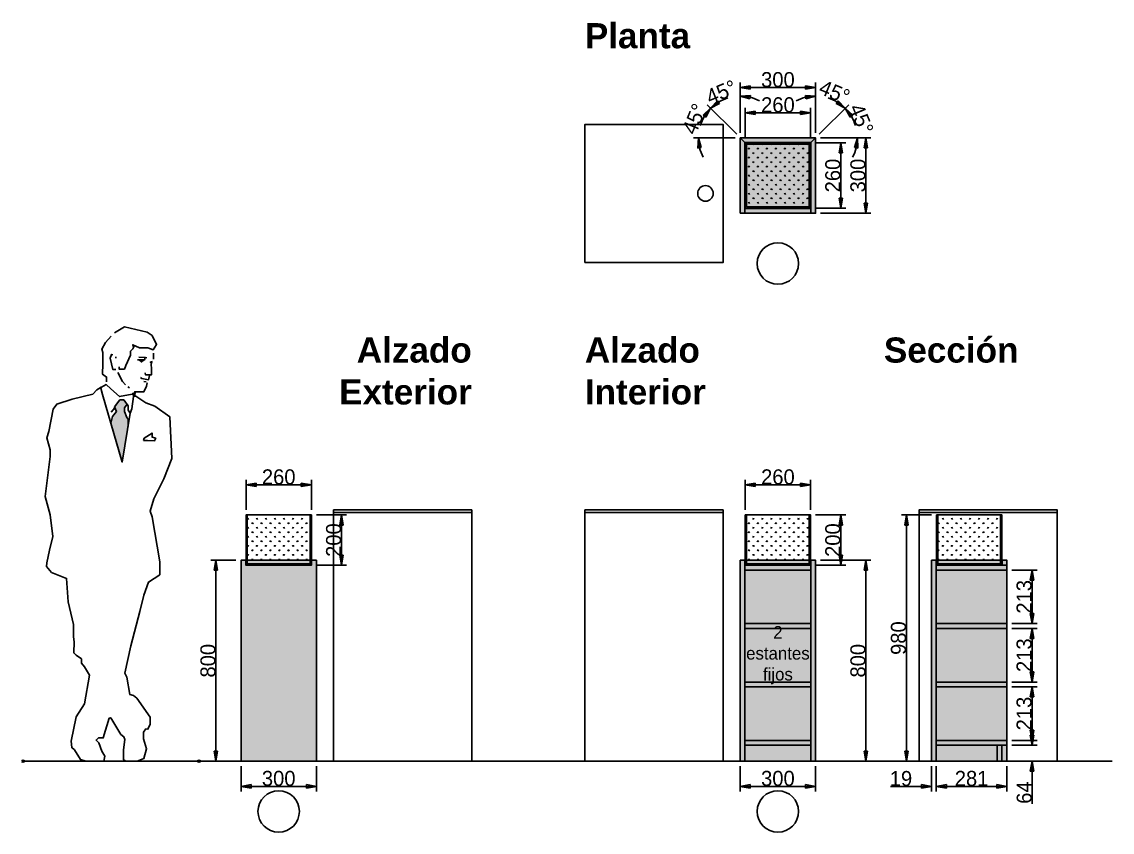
# Model space of a CAD drawing. Header units: millimetres. Extents: x -61063 to 17762, y -100319 to 2880.
# Drawn here: x -37955 to -33616, y -48714 to -45489 of the extents above; entities that cross this region are included whole.
import ezdxf

# ---------------------------------------------------------------- set-up
doc = ezdxf.new("R2010")
doc.units = ezdxf.units.MM
doc.header["$PDMODE"] = 35
doc.header["$PDSIZE"] = 5
doc.linetypes.add('Discontinua JB', pattern=[0.75, 0.5, -0.25])
doc.layers.add('1001 concep color Blau Fosc', color=7, linetype='Continuous', true_color=0x003e84)
for name, color, linetype in [('Cotas bloques dinámicos PM espacio', 10, 'Continuous'), ('Linea Capa Color 0000 JB', 7, 'Continuous'), ('Linea Capa Color 0008 Gris JB', 8, 'Continuous'), ('Linea Capa Color 0140 Blau Vidre JB', 140, 'Continuous'), ('Linea Capa Color 0202 Lila Parets JB', 202, 'Continuous'), ('Linea Capa Color 0253 Gris Clar JB', 253, 'Continuous')]:
    doc.layers.add(name, color=color, linetype=linetype)
doc.styles.add('Helvetica Light', font='HelveticaNeueLTCom-Th.ttf')
doc.styles.add('Jordi Ava', font='Avant Garde MEdium BT.ttf')
doc.dimstyles.new('Jordi Ava 2015', dxfattribs={"dimtxt": 60, "dimasz": 40, "dimexe": 20, "dimexo": 20, "dimgap": 0.09, "dimtad": 1, "dimdec": 0, "dimzin": 0, "dimdsep": 46, "dimtxsty": 'Jordi Ava', "dimblk": 'CLOSED', "dimcen": 1.5, "dimclrd": 7, "dimclre": 7, "dimclrt": 256, "dimadec": 0, "dimazin": 0, "dimtfac": 0.05, "dimtdec": 0, "dimtofl": 0, "dimtmove": 0, "dimatfit": 3, "dimldrblk": 'CLOSED', "dimfxl": 90, "dimtolj": 1, "dimtzin": 0, "dimlwd": -1, "dimlwe": -1, "dimarcsym": 0})
pattern_1 = [(90, (-140579.938, 12986.5), (-17.9605122, 17.9605122), [4.7625, -31.1585245]), (45, (-140579.938, 12986.5), (-17.9605122, 17.9605122), [4.7625, -20.6375]), (135, (-140579.938, 12986.5), (-17.9605122, -17.9605122), [4.7625, -20.6375])]

# ---------------------------------------------------------------- blocks, each defined once
blk = doc.blocks.new('PM202401301630')
at = {"layer": 'Linea Capa Color 0008 Gris JB'}
h = blk.add_hatch(color=256, dxfattribs=at)
h.set_gradient(color1=(0, 127, 255), one_color=1, tint=1, name='INVCYLINDER')
h.paths.add_polyline_path([(349.2, 1345.3), (355.5, 1372.2), (371.4, 1391.2), (363.5, 1410.2), (385.6, 1438.7), (401.5, 1438.7), (413.7, 1421.3), (403.9, 1407), (403.9, 1391.2), (412.6, 1367.4), (418.1, 1360.8), (418.1, 1332.6), (394.4, 1190.3)])
at = {"layer": 'Linea Capa Color 0008 Gris JB', "linetype": 'Continuous'}
for p, q in [((309.6, 1484.7), (311.2, 1487.8)), ((315.9, 1459.3), (309.6, 1484.7)), ((385.6, 1438.7), (363.5, 1410.2)), ((401.5, 1438.7), (385.6, 1438.7)), ((418.1, 1415), (401.5, 1438.7)), ((371.4, 1391.2), (355.5, 1372.2)), ((363.5, 1410.2), (371.4, 1391.2)), ((418.1, 1397.5), (418.1, 1415)), ((426.8, 1384.9), (418.1, 1397.5)), ((355.5, 1372.2), (349.2, 1345.3))]:
    blk.add_line(p, q, dxfattribs=at)
for points in [[(445.8, 1652.6), (437.9, 1651), (436.3, 1657.3), (463.3, 1645.4), (496.5, 1645.4), (517.1, 1636.7), (531.4, 1658.9), (513.9, 1693.7), (493.4, 1708), (403.1, 1728.6), (363.5, 1704.8)], [(332.6, 1510), (332.6, 1529), (316.7, 1540.1), (317.1, 1581.3), (317.1, 1627.2), (312.8, 1639.9), (328.6, 1666.8), (350.8, 1692.2)], [(441.1, 1649.4), (436.3, 1641.5), (427.6, 1632), (427.6, 1616.1), (409.4, 1574.9), (403.1, 1559.9), (382.5, 1559.9), (382.5, 1570.2)], [(369.8, 1559.1), (357.1, 1559.1), (346, 1603.5), (352.4, 1619.3), (357.1, 1617.7)], [(369.8, 1603.5), (369.8, 1609.8)], [(455.3, 1597.1), (483.8, 1597.1), (485.4, 1606.6)], [(493.1, 1605.4), (487.6, 1606.5), (460.1, 1608.2)], [(519.5, 1600.3), (519.5, 1624)], [(479.1, 1595.5), (471.2, 1589.2), (461.7, 1597.1)], [(485.8, 1546.2), (487.4, 1537.5), (510.9, 1537.5), (510.8, 1560.7), (509.2, 1581.9)], [(512.4, 1590.8), (510.8, 1582.9), (506, 1587.6), (515.5, 1590.8)], [(407.8, 1497.3), (395.1, 1511.6), (377.7, 1546.4)], [(503.3, 1535.1), (499.2, 1517.9), (473.1, 1523.2), (467.1, 1527.1)], [(434.7, 1460.9), (384.1, 1451.4), (349.2, 1481.5), (330.2, 1498.9), (293.8, 1478.3)], [(423.7, 1486.2), (417.3, 1489.4)], [(439.5, 1456.1), (444.2, 1470.4), (480.7, 1470.4), (491.8, 1492.6), (493.6, 1505.7)], [(490.2, 1510), (480.7, 1511.6)], [(439.3, 1451), (439.5, 1453), (436.3, 1464.1), (442.1, 1464.1)], [(445.8, 1470.4), (444.2, 1456.1), (441.1, 1457.7)], [(365, 1407), (350.8, 1389.6)], [(413.7, 1421.3), (403.9, 1407), (403.9, 1391.2), (412.6, 1367.4), (420.5, 1357.9), (422.1, 1357.9)], [(426.8, 1384.9), (433.2, 1402.3)], [(418.1, 1332.6), (418.1, 1360.8)]]:
    blk.add_lwpolyline(points, dxfattribs=at)
at = {"layer": 'Linea Capa Color 0008 Gris JB'}
for points in [[(92.6, 775), (94.3, 789), (105.3, 840), (117.9, 893.8), (108.4, 980.9), (87.8, 1053.8), (108.4, 1212.2), (108.4, 1239.1), (94.2, 1286.7), (102.1, 1312), (119.5, 1400.7), (133.8, 1421.3), (195.6, 1440.3), (277.9, 1460.9), (293.8, 1478.3), (311.4, 1488.3), (309.6, 1484.7), (315.9, 1459.3), (394.4, 1190.3), (426.8, 1384.9), (433.2, 1402.3), (439.3, 1451), (449, 1453), (488.6, 1426), (525, 1413.4), (583.6, 1370.6), (591.6, 1204.3), (559.9, 1123.5), (520.3, 1044.3), (506, 995.2), (513.9, 973), (544.8, 794), (544.8, 742.1), (499.7, 713.2), (480.7, 661), (464.8, 596), (428.4, 459.8), (404.6, 350.5), (412.6, 334.7), (425.2, 265), (439.5, 261.8), (452.2, 250.7), (505.2, 174.7), (505.2, 147.8), (496.5, 127.2), (488.6, 128.7), (479.9, 116.1), (479.9, 89.1), (491.8, 49.5), (480.7, 11.5), (453.8, 0), (428.4, 0), (407.7, 0), (399.1, 6.8), (399.9, 44.8), (404.6, 86), (401.5, 97.1), (388.8, 106.6), (349.2, 173.1), (342.9, 171.5), (319.1, 93.1), (300.1, 93.1), (290.6, 84.4), (301.7, 73.3), (312.8, 40), (325.4, 20), (321.5, 0), (293.8, 0), (249.4, 0), (228.8, 6.8), (205.1, 44.8), (194, 54.3), (190.8, 79.6), (211.4, 176.3), (244.7, 228.5), (263.7, 342.6), (244.7, 375.8), (232.8, 390.1), (232.8, 407.5), (211.4, 421.8), (201.9, 431.3), (203.5, 475.6), (201.1, 494.6), (201.1, 543.8), (179.7, 634), (173.4, 727.5), (113.2, 751.3)], [(479.1, 1276.4), (494.9, 1276.4), (523.4, 1275.6), (528.2, 1285.1), (513.2, 1290.1), (513.2, 1305.7), (482.3, 1285.1)]]:
    blk.add_lwpolyline(points, close=True, dxfattribs=at)
at = {"layer": 'Linea Capa Color 0202 Lila Parets JB', "ltscale": 10}
blk.add_line((0, 0), (700, 0), dxfattribs=at)
for p in [(0, 0), (700, 0)]:
    blk.add_point(p, dxfattribs=at)
blk = doc.blocks.new('PM202401301600')
at = {"layer": 'Linea Capa Color 0202 Lila Parets JB', "ltscale": 10}
blk.add_line((700, 0), (4334.2, 0), dxfattribs=at)
at = {"layer": 'Linea Capa Color 0253 Gris Clar JB', "ltscale": 50}
for points in [[(2235.6, 1984.6), (2785.6, 1984.6), (2785.6, 2534.6), (2235.6, 2534.6)], [(1785.6, 990), (1235.6, 990), (1235.6, 1000), (1785.6, 1000)], [(2785.6, 990), (2235.6, 990), (2235.6, 1000), (2785.6, 1000)], [(4115.7, 990), (3565.7, 990), (3565.7, 1000), (4115.7, 1000)], [(1235.6, 0), (1785.6, 0), (1785.6, 990), (1235.6, 990)], [(2235.6, 0), (2785.6, 0), (2785.6, 990), (2235.6, 990)], [(3565.7, 0), (4115.7, 0), (4115.7, 990), (3565.7, 990)]]:
    blk.add_lwpolyline(points, close=True, dxfattribs=at)
blk.add_circle((2715.6, 2259.6), 31, dxfattribs=at)
at = {"layer": 'Linea Capa Color 0000 JB', "ltscale": 10}
blk.add_blockref('PM202401301630', (0, 0), dxfattribs=at)
at = {"layer": '1001 concep color Blau Fosc', "char_height": 100, "width": 597.569, "style": 'Helvetica Light'}
for s, insert, attachment_point in [('{\\fHelveticaNeueLT Com 35 Th|b1|i0|c0|p34;Planta}', (2235.6, 2937.3), 1), ('{\\fHelveticaNeueLT Com 35 Th|b1|i0|c0|p34;Sección}', (3425.7, 1686.4), 1), ('{\\fHelveticaNeueLT Com 35 Th|b1|i0|c0|p34;Alzado\\PExterior}', (1785.6, 1686.4), 3), ('{\\fHelveticaNeueLT Com 35 Th|b1|i0|c0|p34;Alzado\\PInterior}', (2235.6, 1686.4), 1)]:
    blk.add_mtext(s, dxfattribs=dict(at, insert=insert, attachment_point=attachment_point))
blk = doc.blocks.new('PM202401301606')
at = {"layer": 'Linea Capa Color 0000 JB', "ltscale": 50}
h = blk.add_hatch(color=254, dxfattribs=at)
h.dxf.hatch_style = 1
h.paths.add_polyline_path([(0, 0), (300, 0), (300, 800), (0, 800)])
for points in [[(0, 0), (300, 0), (300, 800), (0, 800)], [(0, 0), (19, 0), (19, 800), (0, 800)], [(300, 0), (281, 0), (281, 800), (300, 800)], [(281, 780), (19, 780), (19, 761), (281, 761)], [(281, 547.7), (19, 547.7), (19, 528.7), (281, 528.7)], [(281, 315.3), (19, 315.3), (19, 296.3), (281, 296.3)], [(281, 64), (19, 64), (19, 83), (281, 83)], [(281, 0), (19, 0), (19, 64), (281, 64)]]:
    blk.add_lwpolyline(points, close=True, dxfattribs=at)
at = {"layer": '1001 concep color Blau Fosc', "insert": (150, 422), "char_height": 50, "width": 262, "attachment_point": 5, "style": 'Jordi Ava'}
blk.add_mtext('{\\fAgency FB|b0|i0|c0|p34;2 estantes fijos}', dxfattribs=at)
blk = doc.blocks.new('_Closed')
at = {"color": 0, "linetype": 'ByBlock', "lineweight": -2}
for p, q in [((-1, 0.17), (0, 0)), ((-1, 0.17), (-1, -0.17)), ((0, 0), (-1, -0.17)), ((0, 0), (-1, 0))]:
    blk.add_line(p, q, dxfattribs=at)
blk = doc.blocks.new('*D4159')
at = {"layer": 'Cotas bloques dinámicos PM espacio', "color": 7, "ltscale": 50, "transparency": 16777216}
for p, q in [((162783.1, -12966.5), (162983.1, -12966.5)), ((162963.1, -13006.5), (162963.1, -13726.5)), ((162783.1, -13766.5), (162983.1, -13766.5))]:
    blk.add_line(p, q, dxfattribs=at)
at = {"layer": 'Defpoints', "color": 0, "ltscale": 50, "transparency": 16777216}
for p in [(162763.1, -12966.5), (162763.1, -13766.5), (162963.1, -13766.5)]:
    blk.add_point(p, dxfattribs=at)
at = {"layer": 'Cotas bloques dinámicos PM espacio', "color": 7, "ltscale": 50, "transparency": 16777216, "xscale": 40, "yscale": 40, "zscale": 40}
for p, rotation in [((162963.1, -12966.5), 90), ((162963.1, -13766.5), 270)]:
    blk.add_blockref('_Closed', p, dxfattribs=dict(at, rotation=rotation))
at = {"layer": 'Cotas bloques dinámicos PM espacio', "ltscale": 50, "transparency": 16777216, "insert": (162931.9, -13366.5), "char_height": 60, "attachment_point": 5, "rotation": 90, "style": 'Jordi Ava'}
blk.add_mtext('\\A1;800', dxfattribs=at)
blk = doc.blocks.new('*D4160')
at = {"layer": 'Cotas bloques dinámicos PM espacio', "color": 7, "ltscale": 50, "transparency": 16777216}
for p, q in [((162463.1, -13786.5), (162463.1, -13886.5)), ((162763.1, -13786.5), (162763.1, -13886.5)), ((162503.1, -13866.5), (162723.1, -13866.5))]:
    blk.add_line(p, q, dxfattribs=at)
at = {"layer": 'Defpoints', "color": 0, "ltscale": 50, "transparency": 16777216}
for p in [(162463.1, -13766.5), (162763.1, -13766.5), (162763.1, -13866.5)]:
    blk.add_point(p, dxfattribs=at)
at = {"layer": 'Cotas bloques dinámicos PM espacio', "color": 7, "ltscale": 50, "transparency": 16777216, "xscale": 40, "yscale": 40, "zscale": 40, "rotation": 180}
blk.add_blockref('_Closed', (162463.1, -13866.5), dxfattribs=at)
at = {"layer": 'Cotas bloques dinámicos PM espacio', "color": 7, "ltscale": 50, "transparency": 16777216, "xscale": 40, "yscale": 40, "zscale": 40}
blk.add_blockref('_Closed', (162763.1, -13866.5), dxfattribs=at)
at = {"layer": 'Cotas bloques dinámicos PM espacio', "ltscale": 50, "transparency": 16777216, "insert": (162613.1, -13835.2), "char_height": 60, "attachment_point": 5, "style": 'Jordi Ava'}
blk.add_mtext('\\A1;300', dxfattribs=at)
blk = doc.blocks.new('*D4122')
at = {"layer": 'Cotas bloques dinámicos PM espacio', "color": 7, "ltscale": 50, "transparency": 16777216}
for p, q in [((280, 200), (400, 200)), ((380, 40), (380, 160)), ((281, 0), (400, 0))]:
    blk.add_line(p, q, dxfattribs=at)
at = {"layer": 'Defpoints', "color": 0, "ltscale": 50, "transparency": 16777216}
for p in [(260, 200), (380, 200), (261, 0)]:
    blk.add_point(p, dxfattribs=at)
at = {"layer": 'Cotas bloques dinámicos PM espacio', "color": 7, "ltscale": 50, "transparency": 16777216, "xscale": 40, "yscale": 40, "zscale": 40}
for p, rotation in [((380, 200), 90), ((380, 0), 270)]:
    blk.add_blockref('_Closed', p, dxfattribs=dict(at, rotation=rotation))
at = {"layer": 'Cotas bloques dinámicos PM espacio', "ltscale": 50, "transparency": 16777216, "insert": (348.8, 100), "char_height": 60, "attachment_point": 5, "rotation": 90, "style": 'Jordi Ava'}
blk.add_mtext('\\A1;200', dxfattribs=at)
blk = doc.blocks.new('*D4123')
at = {"layer": 'Cotas bloques dinámicos PM espacio', "color": 7, "ltscale": 50, "transparency": 16777216}
for p, q in [((0, 220), (0, 340)), ((220, 320), (40, 320)), ((260, 220), (260, 340))]:
    blk.add_line(p, q, dxfattribs=at)
at = {"layer": 'Defpoints', "color": 0, "ltscale": 50, "transparency": 16777216}
for p in [(0, 320), (0, 200), (260, 200)]:
    blk.add_point(p, dxfattribs=at)
at = {"layer": 'Cotas bloques dinámicos PM espacio', "color": 7, "ltscale": 50, "transparency": 16777216, "xscale": 40, "yscale": 40, "zscale": 40, "rotation": 180}
blk.add_blockref('_Closed', (0, 320), dxfattribs=at)
at = {"layer": 'Cotas bloques dinámicos PM espacio', "color": 7, "ltscale": 50, "transparency": 16777216, "xscale": 40, "yscale": 40, "zscale": 40}
blk.add_blockref('_Closed', (260, 320), dxfattribs=at)
at = {"layer": 'Cotas bloques dinámicos PM espacio', "ltscale": 50, "transparency": 16777216, "insert": (130, 351.2), "char_height": 60, "attachment_point": 5, "style": 'Jordi Ava'}
blk.add_mtext('\\A1;260', dxfattribs=at)
blk = doc.blocks.new('PM202401301607')
at = {"layer": 'Linea Capa Color 0000 JB', "ltscale": 50}
h = blk.add_hatch(color=254, dxfattribs=at)
h.dxf.hatch_style = 1
h.paths.add_polyline_path([(0, 0), (300, 0), (300, 800), (0, 800)])
h = blk.add_hatch(color=8, dxfattribs=at)
h.dxf.hatch_style = 1
h.paths.add_polyline_path([(300, 64), (19, 64), (19, 83), (300, 83)])
h.paths.add_polyline_path([(280, 0), (261, 0), (261, 64), (280, 64)])
h.paths.add_polyline_path([(0, 0), (19, 0), (19, 800), (0, 800)])
h.paths.add_polyline_path([(300, 315.3), (19, 315.3), (19, 296.3), (300, 296.3)])
h.paths.add_polyline_path([(300, 547.7), (19, 547.7), (19, 528.7), (300, 528.7)])
h.paths.add_polyline_path([(281, 780), (300, 780), (300, 800), (281, 800)])
h.paths.add_polyline_path([(300, 780), (19, 780), (19, 761), (300, 761)])
for points in [[(0, 0), (300, 0), (300, 800), (0, 800)], [(0, 0), (19, 0), (19, 800), (0, 800)], [(281, 780), (300, 780), (300, 800), (281, 800)], [(300, 780), (19, 780), (19, 761), (300, 761)], [(300, 547.7), (19, 547.7), (19, 528.7), (300, 528.7)], [(300, 315.3), (19, 315.3), (19, 296.3), (300, 296.3)], [(300, 64), (19, 64), (19, 83), (300, 83)], [(280, 0), (261, 0), (261, 64), (280, 64)]]:
    blk.add_lwpolyline(points, close=True, dxfattribs=at)
blk = doc.blocks.new('PM202401301605')
at = {"layer": 'Linea Capa Color 0000 JB', "ltscale": 50}
h = blk.add_hatch(dxfattribs=at)
h.set_pattern_fill('GRASS', color=140)
h.set_pattern_definition(pattern_1)
h.paths.add_polyline_path([(0, 0), (260, 0), (260, 200), (0, 200)])
h = blk.add_hatch(color=254, dxfattribs=at)
h.dxf.hatch_style = 1
h.paths.add_polyline_path([(260, 200), (255, 200), (255, 5), (5, 5), (5, 200), (0, 200), (0, 0), (260, 0)])
at = {"layer": 'Linea Capa Color 0140 Blau Vidre JB', "ltscale": 50}
for points in [[(0, 0), (260, 0), (260, 200), (0, 200)], [(260, 200), (255, 200), (255, 5), (5, 5), (5, 200), (0, 200), (0, 0), (260, 0)]]:
    blk.add_lwpolyline(points, close=True, dxfattribs=at)
blk = doc.blocks.new('*D4126')
at = {"layer": 'Cotas bloques dinámicos PM espacio', "color": 7, "ltscale": 50, "transparency": 16777216}
for p, q in [((320, 761), (420, 761)), ((400, 721), (400, 587.7)), ((320, 547.7), (420, 547.7))]:
    blk.add_line(p, q, dxfattribs=at)
at = {"layer": 'Defpoints', "color": 0, "ltscale": 50, "transparency": 16777216}
for p in [(300, 761), (300, 547.7), (400, 547.7)]:
    blk.add_point(p, dxfattribs=at)
at = {"layer": 'Cotas bloques dinámicos PM espacio', "color": 7, "ltscale": 50, "transparency": 16777216, "xscale": 40, "yscale": 40, "zscale": 40}
for p, rotation in [((400, 761), 90), ((400, 547.7), 270)]:
    blk.add_blockref('_Closed', p, dxfattribs=dict(at, rotation=rotation))
at = {"layer": 'Cotas bloques dinámicos PM espacio', "ltscale": 50, "transparency": 16777216, "insert": (368.7, 654.3), "char_height": 60, "attachment_point": 5, "rotation": 90, "style": 'Jordi Ava'}
blk.add_mtext('\\A1;213', dxfattribs=at)
blk = doc.blocks.new('*D4127')
at = {"layer": 'Cotas bloques dinámicos PM espacio', "color": 7, "ltscale": 50, "transparency": 16777216}
for p, q in [((320, 528.7), (420, 528.7)), ((400, 488.7), (400, 355.3)), ((320, 315.3), (420, 315.3))]:
    blk.add_line(p, q, dxfattribs=at)
at = {"layer": 'Defpoints', "color": 0, "ltscale": 50, "transparency": 16777216}
for p in [(300, 528.7), (300, 315.3), (400, 315.3)]:
    blk.add_point(p, dxfattribs=at)
at = {"layer": 'Cotas bloques dinámicos PM espacio', "color": 7, "ltscale": 50, "transparency": 16777216, "xscale": 40, "yscale": 40, "zscale": 40}
for p, rotation in [((400, 528.7), 90), ((400, 315.3), 270)]:
    blk.add_blockref('_Closed', p, dxfattribs=dict(at, rotation=rotation))
at = {"layer": 'Cotas bloques dinámicos PM espacio', "ltscale": 50, "transparency": 16777216, "insert": (368.7, 422), "char_height": 60, "attachment_point": 5, "rotation": 90, "style": 'Jordi Ava'}
blk.add_mtext('\\A1;213', dxfattribs=at)
blk = doc.blocks.new('*D4128')
at = {"layer": 'Cotas bloques dinámicos PM espacio', "color": 7, "ltscale": 50, "transparency": 16777216}
for p, q in [((320, 296.3), (420, 296.3)), ((400, 256.3), (400, 123)), ((320, 83), (420, 83))]:
    blk.add_line(p, q, dxfattribs=at)
at = {"layer": 'Defpoints', "color": 0, "ltscale": 50, "transparency": 16777216}
for p in [(300, 296.3), (300, 83), (400, 83)]:
    blk.add_point(p, dxfattribs=at)
at = {"layer": 'Cotas bloques dinámicos PM espacio', "color": 7, "ltscale": 50, "transparency": 16777216, "xscale": 40, "yscale": 40, "zscale": 40}
for p, rotation in [((400, 296.3), 90), ((400, 83), 270)]:
    blk.add_blockref('_Closed', p, dxfattribs=dict(at, rotation=rotation))
at = {"layer": 'Cotas bloques dinámicos PM espacio', "ltscale": 50, "transparency": 16777216, "insert": (368.7, 189.7), "char_height": 60, "attachment_point": 5, "rotation": 90, "style": 'Jordi Ava'}
blk.add_mtext('\\A1;213', dxfattribs=at)
blk = doc.blocks.new('*D4129')
at = {"layer": 'Cotas bloques dinámicos PM espacio', "color": 7, "ltscale": 50, "transparency": 16777216}
for p, q in [((400, 104), (400, 144)), ((320, 64), (420, 64)), ((320, 0), (420, 0)), ((400, -40), (400, -169.6))]:
    blk.add_line(p, q, dxfattribs=at)
at = {"layer": 'Defpoints', "color": 0, "ltscale": 50, "transparency": 16777216}
for p in [(300, 64), (300, 0), (400, 0)]:
    blk.add_point(p, dxfattribs=at)
at = {"layer": 'Cotas bloques dinámicos PM espacio', "color": 7, "ltscale": 50, "transparency": 16777216, "xscale": 40, "yscale": 40, "zscale": 40}
for p, rotation in [((400, 64), 270), ((400, 0), 90)]:
    blk.add_blockref('_Closed', p, dxfattribs=dict(at, rotation=rotation))
at = {"layer": 'Cotas bloques dinámicos PM espacio', "ltscale": 50, "transparency": 16777216, "insert": (369.3, -124.8), "char_height": 60, "attachment_point": 5, "rotation": 90, "style": 'Jordi Ava'}
blk.add_mtext('\\A1;64', dxfattribs=at)
blk = doc.blocks.new('*D4132')
at = {"layer": 'Cotas bloques dinámicos PM espacio', "color": 7, "ltscale": 50, "transparency": 16777216}
for p, q in [((0, 980), (-120, 980)), ((-100, 40), (-100, 940)), ((-20, 0), (-120, 0))]:
    blk.add_line(p, q, dxfattribs=at)
at = {"layer": 'Defpoints', "color": 0, "ltscale": 50, "transparency": 16777216}
for p in [(-100, 980), (20, 980), (0, 0)]:
    blk.add_point(p, dxfattribs=at)
at = {"layer": 'Cotas bloques dinámicos PM espacio', "color": 7, "ltscale": 50, "transparency": 16777216, "xscale": 40, "yscale": 40, "zscale": 40}
for p, rotation in [((-100, 980), 90), ((-100, 0), 270)]:
    blk.add_blockref('_Closed', p, dxfattribs=dict(at, rotation=rotation))
at = {"layer": 'Cotas bloques dinámicos PM espacio', "ltscale": 50, "transparency": 16777216, "insert": (-131.3, 490), "char_height": 60, "attachment_point": 5, "rotation": 90, "style": 'Jordi Ava'}
blk.add_mtext('\\A1;980', dxfattribs=at)
blk = doc.blocks.new('*D4130')
at = {"layer": 'Cotas bloques dinámicos PM espacio', "color": 7, "ltscale": 50, "transparency": 16777216}
for p, q in [((0, -20), (0, -120)), ((19, -20), (19, -120)), ((-40, -100), (-163.3, -100)), ((59, -100), (99, -100))]:
    blk.add_line(p, q, dxfattribs=at)
at = {"layer": 'Defpoints', "color": 0, "ltscale": 50, "transparency": 16777216}
for p in [(0, 0), (19, 0), (0, -100)]:
    blk.add_point(p, dxfattribs=at)
at = {"layer": 'Cotas bloques dinámicos PM espacio', "color": 7, "ltscale": 50, "transparency": 16777216, "xscale": 40, "yscale": 40, "zscale": 40}
blk.add_blockref('_Closed', (0, -100), dxfattribs=at)
at = {"layer": 'Cotas bloques dinámicos PM espacio', "color": 7, "ltscale": 50, "transparency": 16777216, "xscale": 40, "yscale": 40, "zscale": 40, "rotation": 180}
blk.add_blockref('_Closed', (19, -100), dxfattribs=at)
at = {"layer": 'Cotas bloques dinámicos PM espacio', "ltscale": 50, "transparency": 16777216, "insert": (-121.6, -69.3), "char_height": 60, "attachment_point": 5, "style": 'Jordi Ava'}
blk.add_mtext('\\A1;19', dxfattribs=at)
blk = doc.blocks.new('*D4131')
at = {"layer": 'Cotas bloques dinámicos PM espacio', "color": 7, "ltscale": 50, "transparency": 16777216}
for p, q in [((19, -20), (19, -120)), ((300, -20), (300, -120)), ((59, -100), (260, -100))]:
    blk.add_line(p, q, dxfattribs=at)
at = {"layer": 'Defpoints', "color": 0, "ltscale": 50, "transparency": 16777216}
for p in [(19, 0), (300, 0), (300, -100)]:
    blk.add_point(p, dxfattribs=at)
at = {"layer": 'Cotas bloques dinámicos PM espacio', "color": 7, "ltscale": 50, "transparency": 16777216, "xscale": 40, "yscale": 40, "zscale": 40, "rotation": 180}
blk.add_blockref('_Closed', (19, -100), dxfattribs=at)
at = {"layer": 'Cotas bloques dinámicos PM espacio', "color": 7, "ltscale": 50, "transparency": 16777216, "xscale": 40, "yscale": 40, "zscale": 40}
blk.add_blockref('_Closed', (300, -100), dxfattribs=at)
at = {"layer": 'Cotas bloques dinámicos PM espacio', "ltscale": 50, "transparency": 16777216, "insert": (159.5, -68.8), "char_height": 60, "attachment_point": 5, "style": 'Jordi Ava'}
blk.add_mtext('\\A1;281', dxfattribs=at)
blk = doc.blocks.new('PM202401301608')
at = {"layer": 'Linea Capa Color 0000 JB', "ltscale": 50}
h = blk.add_hatch(color=254, dxfattribs=at)
h.dxf.hatch_style = 1
h.paths.add_polyline_path([(0, -300), (300, -300), (300, 0), (0, 0)])
for points in [[(0, -300), (300, -300), (300, 0), (0, 0)], [(0, -300), (19, -300), (19, -19), (0, 0)], [(300, 0), (0, 0), (19, -19), (281, -19)], [(300, -300), (281, -300), (281, -19), (300, 0)], [(281, -281), (19, -281), (19, -300), (281, -300)]]:
    blk.add_lwpolyline(points, close=True, dxfattribs=at)
blk = doc.blocks.new('PM202401301604')
at = {"layer": 'Linea Capa Color 0000 JB', "ltscale": 50}
h = blk.add_hatch(dxfattribs=at)
h.set_pattern_fill('GRASS', color=140)
h.set_pattern_definition([(90, (-140579.938, 12537.884), (-17.9605122, 17.9605122), [4.7625, -31.1585245]), (45, (-140579.938, 12537.884), (-17.9605122, 17.9605122), [4.7625, -20.6375]), (135, (-140579.938, 12537.884), (-17.9605122, -17.9605122), [4.7625, -20.6375])])
h.paths.add_polyline_path([(0, 0), (260, 0), (260, 260), (0, 260)])
at = {"layer": 'Linea Capa Color 0140 Blau Vidre JB', "ltscale": 50}
for points in [[(0, 0), (260, 0), (260, 260), (0, 260)], [(5, 5), (255, 5), (255, 255), (5, 255)]]:
    blk.add_lwpolyline(points, close=True, dxfattribs=at)
blk = doc.blocks.new('*D4124')
at = {"layer": 'Cotas bloques dinámicos PM espacio', "color": 7, "ltscale": 50, "transparency": 16777216}
for p, q in [((20, 0), (20, 120)), ((60, 100), (240, 100)), ((280, 0), (280, 120))]:
    blk.add_line(p, q, dxfattribs=at)
at = {"layer": 'Defpoints', "color": 0, "ltscale": 50, "transparency": 16777216}
for p in [(280, 100), (20, -20), (280, -20)]:
    blk.add_point(p, dxfattribs=at)
at = {"layer": 'Cotas bloques dinámicos PM espacio', "color": 7, "ltscale": 50, "transparency": 16777216, "xscale": 40, "yscale": 40, "zscale": 40, "rotation": 180}
blk.add_blockref('_Closed', (20, 100), dxfattribs=at)
at = {"layer": 'Cotas bloques dinámicos PM espacio', "color": 7, "ltscale": 50, "transparency": 16777216, "xscale": 40, "yscale": 40, "zscale": 40}
blk.add_blockref('_Closed', (280, 100), dxfattribs=at)
at = {"layer": 'Cotas bloques dinámicos PM espacio', "ltscale": 50, "transparency": 16777216, "insert": (150, 131.2), "char_height": 60, "attachment_point": 5, "style": 'Jordi Ava'}
blk.add_mtext('\\A1;260', dxfattribs=at)
blk = doc.blocks.new('*D4161')
at = {"layer": 'Cotas bloques dinámicos PM espacio', "color": 7, "ltscale": 50, "transparency": 16777216}
for p, q in [((0, 20), (0, 220)), ((300, 20), (300, 220)), ((40, 200), (260, 200))]:
    blk.add_line(p, q, dxfattribs=at)
at = {"layer": 'Defpoints', "color": 0, "ltscale": 50, "transparency": 16777216}
for p in [(300, 200), (0, 0), (300, 0)]:
    blk.add_point(p, dxfattribs=at)
at = {"layer": 'Cotas bloques dinámicos PM espacio', "color": 7, "ltscale": 50, "transparency": 16777216, "xscale": 40, "yscale": 40, "zscale": 40, "rotation": 180}
blk.add_blockref('_Closed', (0, 200), dxfattribs=at)
at = {"layer": 'Cotas bloques dinámicos PM espacio', "color": 7, "ltscale": 50, "transparency": 16777216, "xscale": 40, "yscale": 40, "zscale": 40}
blk.add_blockref('_Closed', (300, 200), dxfattribs=at)
at = {"layer": 'Cotas bloques dinámicos PM espacio', "ltscale": 50, "transparency": 16777216, "insert": (150, 231.3), "char_height": 60, "attachment_point": 5, "style": 'Jordi Ava'}
blk.add_mtext('\\A1;300', dxfattribs=at)
blk = doc.blocks.new('*D4125')
at = {"layer": 'Cotas bloques dinámicos PM espacio', "color": 7, "ltscale": 50, "transparency": 16777216}
for p, q in [((300, -20), (420, -20)), ((400, -60), (400, -240)), ((300, -280), (420, -280))]:
    blk.add_line(p, q, dxfattribs=at)
at = {"layer": 'Defpoints', "color": 0, "ltscale": 50, "transparency": 16777216}
for p in [(280, -20), (280, -280), (400, -280)]:
    blk.add_point(p, dxfattribs=at)
at = {"layer": 'Cotas bloques dinámicos PM espacio', "color": 7, "ltscale": 50, "transparency": 16777216, "xscale": 40, "yscale": 40, "zscale": 40}
for p, rotation in [((400, -20), 90), ((400, -280), 270)]:
    blk.add_blockref('_Closed', p, dxfattribs=dict(at, rotation=rotation))
at = {"layer": 'Cotas bloques dinámicos PM espacio', "ltscale": 50, "transparency": 16777216, "insert": (368.8, -150), "char_height": 60, "attachment_point": 5, "rotation": 90, "style": 'Jordi Ava'}
blk.add_mtext('\\A1;260', dxfattribs=at)
blk = doc.blocks.new('*D4162')
at = {"layer": 'Cotas bloques dinámicos PM espacio', "color": 7, "ltscale": 50, "transparency": 16777216}
for p, q in [((320, 0), (520, 0)), ((500, -40), (500, -260)), ((320, -300), (520, -300))]:
    blk.add_line(p, q, dxfattribs=at)
at = {"layer": 'Defpoints', "color": 0, "ltscale": 50, "transparency": 16777216}
for p in [(300, 0), (300, -300), (500, -300)]:
    blk.add_point(p, dxfattribs=at)
at = {"layer": 'Cotas bloques dinámicos PM espacio', "color": 7, "ltscale": 50, "transparency": 16777216, "xscale": 40, "yscale": 40, "zscale": 40}
for p, rotation in [((500, 0), 90), ((500, -300), 270)]:
    blk.add_blockref('_Closed', p, dxfattribs=dict(at, rotation=rotation))
at = {"layer": 'Cotas bloques dinámicos PM espacio', "ltscale": 50, "transparency": 16777216, "insert": (468.7, -150), "char_height": 60, "attachment_point": 5, "rotation": 90, "style": 'Jordi Ava'}
blk.add_mtext('\\A1;300', dxfattribs=at)
blk = doc.blocks.new('*D4163')
at = {"layer": 'Cotas bloques dinámicos PM espacio', "color": 7, "ltscale": 50, "transparency": 16777216}
for p, q in [((314.1, 14.1), (431.8, 131.8)), ((320, 0), (486.3, 0))]:
    blk.add_line(p, q, dxfattribs=at)
for start, end in [(58.8118, 72.6236), (332.3764, 346.1882)]:
    blk.add_arc((300, 0), 166.3, start, end, dxfattribs=at)
at = {"layer": 'Defpoints', "color": 0, "ltscale": 50, "transparency": 16777216}
for p in [(0, 0), (300, 0), (300, 0), (460.7, 43.1), (281, -19)]:
    blk.add_point(p, dxfattribs=at)
at = {"layer": 'Cotas bloques dinámicos PM espacio', "color": 7, "ltscale": 50, "transparency": 16777216, "xscale": 40, "yscale": 40, "zscale": 40}
for p, rotation in [((417.6, 117.6), 321.9059020992835), ((466.3, 0), 83.09409790071648)]:
    blk.add_blockref('_Closed', p, dxfattribs=dict(at, rotation=rotation))
at = {"layer": 'Cotas bloques dinámicos PM espacio', "ltscale": 50, "transparency": 16777216, "insert": (482, 75.4), "char_height": 60, "attachment_point": 5, "rotation": 292.5, "style": 'Jordi Ava'}
blk.add_mtext('\\A1;45°', dxfattribs=at)
blk = doc.blocks.new('*D4164')
at = {"layer": 'Cotas bloques dinámicos PM espacio', "color": 7, "ltscale": 50, "transparency": 16777216}
for p, q in [((300, 20), (300, 186.3)), ((314.1, 14.1), (431.8, 131.8))]:
    blk.add_line(p, q, dxfattribs=at)
for start, end in [(103.8118, 117.6236), (17.3764, 31.1882)]:
    blk.add_arc((300, 0), 166.3, start, end, dxfattribs=at)
at = {"layer": 'Defpoints', "color": 0, "ltscale": 50, "transparency": 16777216}
for p in [(383.2, 144.1), (300, 0), (300, 0), (281, -19), (300, -300)]:
    blk.add_point(p, dxfattribs=at)
at = {"layer": 'Cotas bloques dinámicos PM espacio', "color": 7, "ltscale": 50, "transparency": 16777216, "xscale": 40, "yscale": 40, "zscale": 40}
for p, rotation in [((300, 166.3), 6.90590209927994), ((417.6, 117.6), 128.0940979007201)]:
    blk.add_blockref('_Closed', p, dxfattribs=dict(at, rotation=rotation))
at = {"layer": 'Cotas bloques dinámicos PM espacio', "ltscale": 50, "transparency": 16777216, "insert": (375.4, 182), "char_height": 60, "attachment_point": 5, "rotation": 337.5, "style": 'Jordi Ava'}
blk.add_mtext('\\A1;45°', dxfattribs=at)
blk = doc.blocks.new('*D4165')
at = {"layer": 'Cotas bloques dinámicos PM espacio', "color": 7, "ltscale": 50, "transparency": 16777216}
for p, q in [((0, 20), (0, 186.3)), ((-14.1, 14.1), (-131.8, 131.8))]:
    blk.add_line(p, q, dxfattribs=at)
for start, end in [(62.3764, 76.1882), (148.8118, 162.6236)]:
    blk.add_arc((0, 0), 166.3, start, end, dxfattribs=at)
at = {"layer": 'Defpoints', "color": 0, "ltscale": 50, "transparency": 16777216}
for p in [(-43.1, 160.7), (0, 0), (0, 0), (19, -19), (0, -300)]:
    blk.add_point(p, dxfattribs=at)
at = {"layer": 'Cotas bloques dinámicos PM espacio', "color": 7, "ltscale": 50, "transparency": 16777216, "xscale": 40, "yscale": 40, "zscale": 40}
for p, rotation in [((0, 166.3), 173.0940979007196), ((-117.6, 117.6), 51.9059020992804)]:
    blk.add_blockref('_Closed', p, dxfattribs=dict(at, rotation=rotation))
at = {"layer": 'Cotas bloques dinámicos PM espacio', "ltscale": 50, "transparency": 16777216, "insert": (-75.4, 182), "char_height": 60, "attachment_point": 5, "rotation": 22.5, "style": 'Jordi Ava'}
blk.add_mtext('\\A1;45°', dxfattribs=at)
blk = doc.blocks.new('*D4166')
at = {"layer": 'Cotas bloques dinámicos PM espacio', "color": 7, "ltscale": 50, "transparency": 16777216}
for p, q in [((-14.1, 14.1), (-131.8, 131.8)), ((-20, 0), (-186.3, 0))]:
    blk.add_line(p, q, dxfattribs=at)
for start, end in [(107.3764, 121.1882), (193.8118, 207.6236)]:
    blk.add_arc((0, 0), 166.3, start, end, dxfattribs=at)
at = {"layer": 'Defpoints', "color": 0, "ltscale": 50, "transparency": 16777216}
for p in [(-144.1, 83.2), (0, 0), (0, 0), (300, 0), (19, -19)]:
    blk.add_point(p, dxfattribs=at)
at = {"layer": 'Cotas bloques dinámicos PM espacio', "color": 7, "ltscale": 50, "transparency": 16777216, "xscale": 40, "yscale": 40, "zscale": 40}
for p, rotation in [((-117.6, 117.6), 218.0940979007195), ((-166.3, 0), 96.90590209928052)]:
    blk.add_blockref('_Closed', p, dxfattribs=dict(at, rotation=rotation))
at = {"layer": 'Cotas bloques dinámicos PM espacio', "ltscale": 50, "transparency": 16777216, "insert": (-182, 75.4), "char_height": 60, "attachment_point": 5, "rotation": 67.5, "style": 'Jordi Ava'}
blk.add_mtext('\\A1;45°', dxfattribs=at)
blk = doc.blocks.new('*D4120')
at = {"layer": 'Cotas bloques dinámicos PM espacio', "color": 7, "ltscale": 50, "transparency": 16777216}
for p, q in [((-20, 800), (-120, 800)), ((-100, 760), (-100, 40)), ((-20, 0), (-120, 0))]:
    blk.add_line(p, q, dxfattribs=at)
at = {"layer": 'Defpoints', "color": 0, "ltscale": 50, "transparency": 16777216}
for p in [(0, 800), (-100, 0), (0, 0)]:
    blk.add_point(p, dxfattribs=at)
at = {"layer": 'Cotas bloques dinámicos PM espacio', "color": 7, "ltscale": 50, "transparency": 16777216, "xscale": 40, "yscale": 40, "zscale": 40}
for p, rotation in [((-100, 800), 90), ((-100, 0), 270)]:
    blk.add_blockref('_Closed', p, dxfattribs=dict(at, rotation=rotation))
at = {"layer": 'Cotas bloques dinámicos PM espacio', "ltscale": 50, "transparency": 16777216, "insert": (-131.2, 400), "char_height": 60, "attachment_point": 5, "rotation": 90, "style": 'Jordi Ava'}
blk.add_mtext('\\A1;800', dxfattribs=at)
blk = doc.blocks.new('*D4121')
at = {"layer": 'Cotas bloques dinámicos PM espacio', "color": 7, "ltscale": 50, "transparency": 16777216}
for p, q in [((0, -20), (0, -120)), ((300, -20), (300, -120)), ((260, -100), (40, -100))]:
    blk.add_line(p, q, dxfattribs=at)
at = {"layer": 'Defpoints', "color": 0, "ltscale": 50, "transparency": 16777216}
for p in [(0, 0), (300, 0), (0, -100)]:
    blk.add_point(p, dxfattribs=at)
at = {"layer": 'Cotas bloques dinámicos PM espacio', "color": 7, "ltscale": 50, "transparency": 16777216, "xscale": 40, "yscale": 40, "zscale": 40, "rotation": 180}
blk.add_blockref('_Closed', (0, -100), dxfattribs=at)
at = {"layer": 'Cotas bloques dinámicos PM espacio', "color": 7, "ltscale": 50, "transparency": 16777216, "xscale": 40, "yscale": 40, "zscale": 40}
blk.add_blockref('_Closed', (300, -100), dxfattribs=at)
at = {"layer": 'Cotas bloques dinámicos PM espacio', "ltscale": 50, "transparency": 16777216, "insert": (150, -68.7), "char_height": 60, "attachment_point": 5, "style": 'Jordi Ava'}
blk.add_mtext('\\A1;300', dxfattribs=at)
blk = doc.blocks.new('PM202401301627')
at = {"layer": 'Linea Capa Color 0000 JB', "ltscale": 50}
h = blk.add_hatch(dxfattribs=at)
h.set_pattern_fill('GRASS', color=140)
h.set_pattern_definition(pattern_1)
h.paths.add_polyline_path([(260, 0), (0, 0), (0, 200), (260, 200)])
h = blk.add_hatch(color=254, dxfattribs=at)
h.dxf.hatch_style = 1
h.paths.add_polyline_path([(0, 200), (5, 200), (5, 5), (255, 5), (255, 200), (260, 200), (260, 0), (0, 0)])
at = {"layer": 'Linea Capa Color 0140 Blau Vidre JB', "ltscale": 50}
for points in [[(260, 0), (0, 0), (0, 200), (260, 200)], [(0, 200), (5, 200), (5, 5), (255, 5), (255, 200), (260, 200), (260, 0), (0, 0)]]:
    blk.add_lwpolyline(points, close=True, dxfattribs=at)
at = {"layer": 'Cotas bloques dinámicos PM espacio', "ltscale": 50}
for base, p1, p2, angle, picture, middle in [((0, 320), (260, 200), (0, 200), 180, '*D4123', (130, 351.2)), ((380, 200), (261, 0), (260, 200), 90, '*D4122', (348.8, 100))]:
    dim = blk.add_linear_dim(base=base, p1=p1, p2=p2, angle=angle, dimstyle='Jordi Ava 2015', dxfattribs=at)
    dim.commit()
    dim.dimension.update_dxf_attribs({"geometry": picture, "text_midpoint": middle})
blk = doc.blocks.new('PM202401301609')
at = {"layer": 'Cotas bloques dinámicos PM espacio', "ltscale": 10}
blk.add_circle((162613.1, -13966.5), 82.4, dxfattribs=at)
at = {"layer": 'Linea Capa Color 0000 JB'}
for name, p in [('PM202401301627', (162483.1, -12986.5)), ('PM202401301606', (162463.1, -13766.5))]:
    blk.add_blockref(name, p, dxfattribs=at)
at = {"layer": 'Cotas bloques dinámicos PM espacio', "ltscale": 50}
dim = blk.add_linear_dim(base=(162963.1, -13766.5), p1=(162763.1, -12966.5), p2=(162763.1, -13766.5), angle=90, dimstyle='Jordi Ava 2015', dxfattribs=at)
dim.commit()
dim.dimension.update_dxf_attribs({"geometry": '*D4159', "text_midpoint": (162931.9, -13366.5)})
dim = blk.add_linear_dim(base=(162763.1, -13866.5), p1=(162463.1, -13766.5), p2=(162763.1, -13766.5), dimstyle='Jordi Ava 2015', dxfattribs=at)
dim.commit()
dim.dimension.update_dxf_attribs({"geometry": '*D4160', "text_midpoint": (162613.1, -13835.2)})
blk = doc.blocks.new('PM202401301610')
at = {"layer": 'Linea Capa Color 0000 JB'}
for name, p in [('PM202401301605', (20, 780)), ('PM202401301607', (0, 0))]:
    blk.add_blockref(name, p, dxfattribs=at)
at = {"layer": 'Cotas bloques dinámicos PM espacio', "ltscale": 50}
for base, p1, p2, picture, middle in [((-100, 980), (0, 0), (20, 980), '*D4132', (-131.3, 490)), ((400, 547.7), (300, 761), (300, 547.7), '*D4126', (368.7, 654.3)), ((400, 315.3), (300, 528.7), (300, 315.3), '*D4127', (368.7, 422)), ((400, 83), (300, 296.3), (300, 83), '*D4128', (368.7, 189.7)), ((400, 0), (300, 64), (300, 0), '*D4129', (369.3, -124.8))]:
    dim = blk.add_linear_dim(base=base, p1=p1, p2=p2, angle=90, dimstyle='Jordi Ava 2015', dxfattribs=at)
    dim.commit()
    dim.dimension.update_dxf_attribs({"geometry": picture, "text_midpoint": middle})
for base, p2, picture, middle in [((0, -100), (0, 0), '*D4130', (-121.6, -69.3)), ((300, -100), (300, 0), '*D4131', (159.5, -68.8))]:
    dim = blk.add_linear_dim(base=base, p1=(19, 0), p2=p2, dimstyle='Jordi Ava 2015', dxfattribs=at)
    dim.commit()
    dim.dimension.update_dxf_attribs({"geometry": picture, "text_midpoint": middle})
blk = doc.blocks.new('PM202401301611')
at = {"layer": 'Cotas bloques dinámicos PM espacio', "ltscale": 10}
blk.add_circle((150, -500), 82.4, dxfattribs=at)
at = {"layer": 'Linea Capa Color 0000 JB'}
for name, p in [('PM202401301608', (0, 0)), ('PM202401301604', (20, -280))]:
    blk.add_blockref(name, p, dxfattribs=at)
at = {"layer": 'Cotas bloques dinámicos PM espacio', "ltscale": 50}
for base, p1, p2, picture, middle in [((300, 200), (0, 0), (300, 0), '*D4161', (150, 231.3)), ((280, 100), (20, -20), (280, -20), '*D4124', (150, 131.2))]:
    dim = blk.add_linear_dim(base=base, p1=p1, p2=p2, dimstyle='Jordi Ava 2015', dxfattribs=at)
    dim.commit()
    dim.dimension.update_dxf_attribs({"geometry": picture, "text_midpoint": middle})
for base, line1, line2, picture, middle in [((-43.1, 160.7), ((0, -300), (0, 0)), ((0, 0), (19, -19)), '*D4165', (-75.4, 182)), ((383.2, 144.1), ((300, -300), (300, 0)), ((300, 0), (281, -19)), '*D4164', (375.4, 182)), ((-144.1, 83.2), ((300, 0), (0, 0)), ((0, 0), (19, -19)), '*D4166', (-182, 75.4)), ((460.7, 43.1), ((0, 0), (300, 0)), ((300, 0), (281, -19)), '*D4163', (482, 75.4))]:
    dim = blk.add_angular_dim_2l(base=base, line1=line1, line2=line2, dimstyle='Jordi Ava 2015', dxfattribs=at)
    dim.commit()
    dim.dimension.update_dxf_attribs({"geometry": picture, "text_midpoint": middle})
for base, p1, p2, picture, middle in [((500, -300), (300, 0), (300, -300), '*D4162', (468.7, -150)), ((400, -280), (280, -20), (280, -280), '*D4125', (368.8, -150))]:
    dim = blk.add_linear_dim(base=base, p1=p1, p2=p2, angle=90, dimstyle='Jordi Ava 2015', dxfattribs=at)
    dim.commit()
    dim.dimension.update_dxf_attribs({"geometry": picture, "text_midpoint": middle})
blk = doc.blocks.new('PM202401301626')
at = {"layer": 'Linea Capa Color 0000 JB', "ltscale": 50}
h = blk.add_hatch(color=254, dxfattribs=at)
h.dxf.hatch_style = 1
h.paths.add_polyline_path([(300, 0), (0, 0), (0, 800), (300, 800)])
blk.add_lwpolyline([(300, 0), (0, 0), (0, 800), (300, 800)], close=True, dxfattribs=at)
at = {"layer": 'Linea Capa Color 0000 JB', "linetype": 'Discontinua JB', "ltscale": 50}
blk.add_lwpolyline([(19, 780), (281, 780), (281, 800), (19, 800)], close=True, dxfattribs=at)
at = {"layer": 'Cotas bloques dinámicos PM espacio', "ltscale": 50}
for base, p1, angle, picture, middle in [((-100, 0), (0, 800), 90, '*D4120', (-131.2, 400)), ((0, -100), (300, 0), 180, '*D4121', (150, -68.7))]:
    dim = blk.add_linear_dim(base=base, p1=p1, p2=(0, 0), angle=angle, dimstyle='Jordi Ava 2015', dxfattribs=at)
    dim.commit()
    dim.dimension.update_dxf_attribs({"geometry": picture, "text_midpoint": middle})
blk = doc.blocks.new('PM202401301628')
at = {"layer": 'Cotas bloques dinámicos PM espacio', "ltscale": 10}
blk.add_circle((150, -200), 82.4, dxfattribs=at)
at = {"layer": 'Linea Capa Color 0000 JB'}
for name, p in [('PM202401301627', (20, 780)), ('PM202401301626', (0, 0))]:
    blk.add_blockref(name, p, dxfattribs=at)
blk = doc.blocks.new('*U8822')
at = {"layer": 'Linea Capa Color 0000 JB'}
for name, p in [('PM202401301600', (0, 0)), ('PM202401301611', (2853.9, 2480.8)), ('PM202401301628', (867.3, 0)), ('PM202401301609', (-159609.2, 13766.5)), ('PM202401301610', (3615.2, 0))]:
    blk.add_blockref(name, p, dxfattribs=at)

msp = doc.modelspace()

# ---------------------------------------------------------------- block references
at = {"layer": 'Linea Capa Color 0000 JB'}
msp.add_blockref('*U8822', (-37950.2, -48431.5), dxfattribs=at)

doc.saveas('drawing.dxf')
